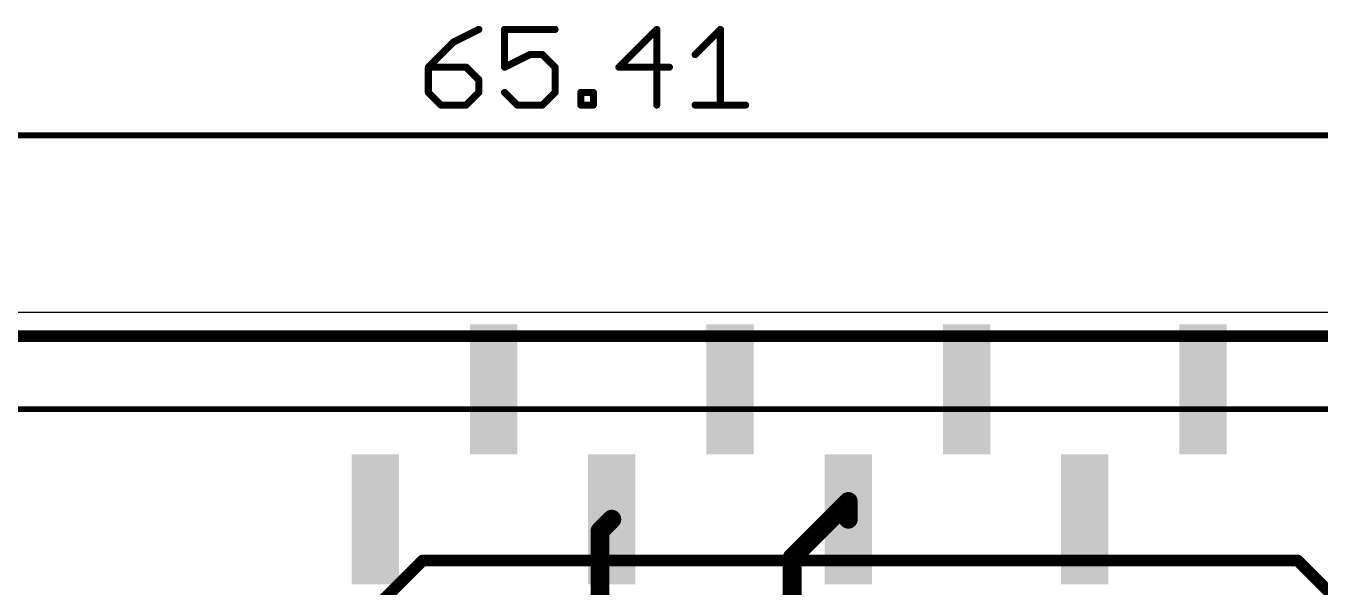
# Model space of a CAD drawing. Extents: x -3.9 to 70.5, y 0 to 60.5.
# Drawn here: x 20.94 to 48.74, y 48.45 to 60.52 of the extents above; entities that cross this region are included whole.
import ezdxf

# ---------------------------------------------------------------- set-up
doc = ezdxf.new("R2010")
doc.units = 0
for name, color, linetype in [('1', 12, 'CONTINUOUS'), ('16', 132, 'CONTINUOUS'), ('20', 53, 'CONTINUOUS'), ('22', 6, 'CONTINUOUS'), ('47', 253, 'CONTINUOUS')]:
    doc.layers.add(name, color=color, linetype=linetype)

# ---------------------------------------------------------------- blocks, each defined once
blk = doc.blocks.new('RECT')
blk.add_solid([(-0.5, -0.5), (0.5, -0.5), (-0.5, 0.5), (0.5, 0.5)])

msp = doc.modelspace()

# ---------------------------------------------------------------- linework, layer by layer
at = {"layer": '1'}
for points, const_width in [([(-0.254, 53.848), (70.358, 53.848)], 0.254), ([(37.404, 49.088), (38.608, 50.292)], 0.4064), ([(38.608, 50.292), (38.608, 49.911)], 0.4064), ([(33.274, 49.657), (33.528, 49.911)], 0.4064), ([(33.274, 46.72), (33.274, 49.657)], 0.4064), ([(37.404, 46.512), (37.404, 49.088)], 0.4064)]:
    msp.add_lwpolyline(points, dxfattribs=dict(at, const_width=const_width))
at = {"layer": '1', "const_width": 0.2032}
for points in [[(38.7096, 50.292, 1), (38.5064, 50.292)], [(38.6798, 50.2202, 1), (38.5362, 50.3638)], [(33.5998, 49.8392, 1), (33.4562, 49.9828)], [(33.3756, 49.657, 1), (33.1724, 49.657)], [(33.2022, 49.7288, 1), (33.3458, 49.5852)], [(38.5064, 49.911, 1), (38.7096, 49.911)], [(37.5056, 49.088, 1), (37.3024, 49.088)], [(37.3322, 49.1598, 1), (37.4758, 49.0162)]]:
    msp.add_lwpolyline(points, format="xyb", dxfattribs=at)
at = {"layer": '16', "const_width": 0.254}
for points in [[(29.464, 49.022), (24.384, 43.942)], [(48.26, 49.022), (29.464, 49.022)], [(50.038, 47.244), (48.26, 49.022)]]:
    msp.add_lwpolyline(points, dxfattribs=at)
at = {"layer": '16', "const_width": 0.127}
for points in [[(29.464, 49.0855, 1), (29.464, 48.9585)], [(29.5089, 48.9771, 1), (29.4191, 49.0669)], [(48.3049, 49.0669, 1), (48.2151, 48.9771)], [(48.26, 48.9585, 1), (48.26, 49.0855)]]:
    msp.add_lwpolyline(points, format="xyb", dxfattribs=at)
at = {"layer": '20'}
msp.add_line((70.358, 54.356), (0, 54.356), dxfattribs=at)
at = {"layer": '22', "const_width": 0.127}
msp.add_lwpolyline([(69.404, 52.278), (0.004, 52.278)], dxfattribs=at)
at = {"layer": '47'}
for points, const_width in [([(30.6724, 60.4437), (30.13, 60.1725)], 0.1524), ([(32.3095, 60.4437), (31.2249, 60.4437)], 0.1524), ([(31.2249, 60.4437), (31.2249, 59.6302)], 0.1524), ([(34.4941, 60.4437), (33.6806, 59.6302)], 0.1524), ([(34.4941, 58.8167), (34.4941, 60.4437)], 0.1524), ([(35.3177, 59.9014), (35.8601, 60.4437)], 0.1524), ([(35.8601, 60.4437), (35.8601, 58.8167)], 0.1524), ([(30.13, 60.1725), (29.5877, 59.6302)], 0.1524), ([(31.2249, 59.6302), (31.7672, 59.9014)], 0.1524), ([(31.7672, 59.9014), (32.0384, 59.9014)], 0.1524), ([(32.0384, 59.9014), (32.3095, 59.6302)], 0.1524), ([(29.5877, 59.6302), (29.5877, 59.0879)], 0.1524), ([(30.4012, 59.6302), (29.5877, 59.6302)], 0.1524), ([(30.6724, 59.359), (30.4012, 59.6302)], 0.1524), ([(32.3095, 59.6302), (32.3095, 59.0879)], 0.1524), ([(33.6806, 59.6302), (34.7653, 59.6302)], 0.1524), ([(30.6724, 59.0879), (30.6724, 59.359)], 0.1524), ([(29.5877, 59.0879), (29.8589, 58.8167)], 0.1524), ([(30.4012, 58.8167), (30.6724, 59.0879)], 0.1524), ([(31.496, 58.8167), (31.2249, 59.0879)], 0.1524), ([(32.3095, 59.0879), (32.0384, 58.8167)], 0.1524), ([(32.862, 58.8167), (32.862, 59.0879)], 0.1524), ([(32.862, 59.0879), (33.1332, 59.0879)], 0.1524), ([(33.1332, 59.0879), (33.1332, 58.8167)], 0.1524), ([(29.8589, 58.8167), (30.4012, 58.8167)], 0.1524), ([(32.0384, 58.8167), (31.496, 58.8167)], 0.1524), ([(33.1332, 58.8167), (32.862, 58.8167)], 0.1524), ([(35.3177, 58.8167), (36.4024, 58.8167)], 0.1524), ([(0.065, 58.166), (65.34, 58.166)], 0.13)]:
    msp.add_lwpolyline(points, dxfattribs=dict(at, const_width=const_width))
at = {"layer": '47', "const_width": 0.0762}
for points in [[(30.6894, 60.4096, 1), (30.6553, 60.4778)], [(31.2249, 60.4818, 1), (31.2249, 60.4056)], [(31.263, 60.4437, 1), (31.1868, 60.4437)], [(32.3095, 60.4056, 1), (32.3095, 60.4818)], [(34.5322, 60.4437, 1), (34.456, 60.4437)], [(34.521, 60.4167, 1), (34.4671, 60.4706)], [(35.8982, 60.4437, 1), (35.822, 60.4437)], [(35.887, 60.4167, 1), (35.8331, 60.4706)], [(30.113, 60.2066, 1), (30.1471, 60.1384)], [(30.157, 60.1456, 1), (30.1031, 60.1995)], [(31.7672, 59.9395, 1), (31.7672, 59.8633)], [(31.7842, 59.8673, 1), (31.7501, 59.9354)], [(32.0653, 59.9283, 1), (32.0114, 59.8744)], [(32.0384, 59.8633, 1), (32.0384, 59.9395)], [(35.2908, 59.9283, 1), (35.3447, 59.8744)], [(29.6258, 59.6302, 1), (29.5496, 59.6302)], [(29.5877, 59.6683, 1), (29.5877, 59.5921)], [(29.5608, 59.6571, 1), (29.6146, 59.6033)], [(30.4281, 59.6571, 1), (30.3743, 59.6033)], [(30.4012, 59.5921, 1), (30.4012, 59.6683)], [(31.2078, 59.6643, 1), (31.2419, 59.5961)], [(31.1868, 59.6302, 1), (31.263, 59.6302)], [(32.3476, 59.6302, 1), (32.2714, 59.6302)], [(32.2826, 59.6033, 1), (32.3365, 59.6571)], [(33.6806, 59.6683, 1), (33.6806, 59.5921)], [(33.6536, 59.6571, 1), (33.7075, 59.6033)], [(34.7653, 59.5921, 1), (34.7653, 59.6683)], [(30.7105, 59.359, 1), (30.6343, 59.359)], [(30.6454, 59.3321, 1), (30.6993, 59.386)], [(29.6146, 59.1148, 1), (29.5608, 59.0609)], [(29.5496, 59.0879, 1), (29.6258, 59.0879)], [(30.6343, 59.0879, 1), (30.7105, 59.0879)], [(30.6993, 59.0609, 1), (30.6454, 59.1148)], [(31.2518, 59.1148, 1), (31.1979, 59.0609)], [(32.2714, 59.0879, 1), (32.3476, 59.0879)], [(32.3365, 59.0609, 1), (32.2826, 59.1148)], [(32.9001, 59.0879, 1), (32.8239, 59.0879)], [(32.862, 59.126, 1), (32.862, 59.0498)], [(33.1713, 59.0879, 1), (33.0951, 59.0879)], [(33.1332, 59.0498, 1), (33.1332, 59.126)], [(29.8589, 58.8548, 1), (29.8589, 58.7786)], [(29.8319, 58.7898, 1), (29.8858, 58.8436)], [(30.3743, 58.8436, 1), (30.4281, 58.7898)], [(30.4012, 58.7786, 1), (30.4012, 58.8548)], [(31.496, 58.8548, 1), (31.496, 58.7786)], [(31.4691, 58.7898, 1), (31.523, 58.8436)], [(32.0114, 58.8436, 1), (32.0653, 58.7898)], [(32.0384, 58.7786, 1), (32.0384, 58.8548)], [(32.862, 58.8548, 1), (32.862, 58.7786)], [(32.8239, 58.8167, 1), (32.9001, 58.8167)], [(33.0951, 58.8167, 1), (33.1713, 58.8167)], [(33.1332, 58.7786, 1), (33.1332, 58.8548)], [(34.456, 58.8167, 1), (34.5322, 58.8167)], [(35.3177, 58.8548, 1), (35.3177, 58.7786)], [(35.822, 58.8167, 1), (35.8982, 58.8167)], [(36.4024, 58.7786, 1), (36.4024, 58.8548)]]:
    msp.add_lwpolyline(points, format="xyb", dxfattribs=at)

# ---------------------------------------------------------------- block references
at = {"layer": '1', "xscale": 2.794, "yscale": 1.016, "rotation": 270}
for p in [(30.988, 52.705), (36.068, 52.705), (41.148, 52.705), (46.228, 52.705), (28.448, 49.911), (33.528, 49.911), (38.608, 49.911), (43.688, 49.911)]:
    msp.add_blockref('RECT', p, dxfattribs=at)

doc.saveas('drawing.dxf')
